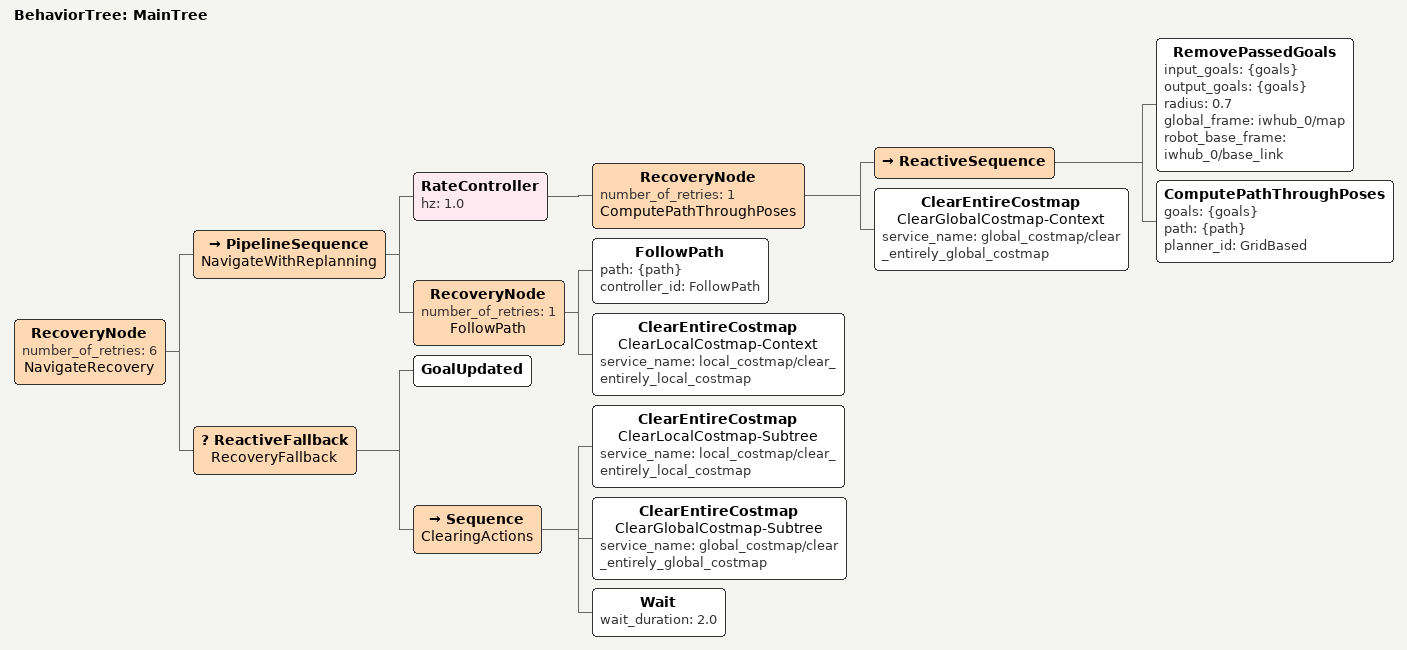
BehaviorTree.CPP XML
<root main_tree_to_execute="MainTree">
  <BehaviorTree ID="MainTree">
    <RecoveryNode number_of_retries="6" name="NavigateRecovery">
      <PipelineSequence name="NavigateWithReplanning">
        <RateController hz="1.0">
          <RecoveryNode number_of_retries="1" name="ComputePathThroughPoses">
            <ReactiveSequence>
              <RemovePassedGoals input_goals="{goals}" output_goals="{goals}" radius="0.7"
                                 global_frame="iwhub_0/map" robot_base_frame="iwhub_0/base_link"/>
              <ComputePathThroughPoses goals="{goals}" path="{path}" planner_id="GridBased"/>
            </ReactiveSequence>
            <ClearEntireCostmap name="ClearGlobalCostmap-Context" service_name="global_costmap/clear_entirely_global_costmap"/>
          </RecoveryNode>
        </RateController>
        <RecoveryNode number_of_retries="1" name="FollowPath">
          <FollowPath path="{path}" controller_id="FollowPath"/>
          <ClearEntireCostmap name="ClearLocalCostmap-Context" service_name="local_costmap/clear_entirely_local_costmap"/>
        </RecoveryNode>
      </PipelineSequence>
      <!-- 전진 전용 복구: Spin/BackUp 없음. costmap clear + 짧은 대기 후 재계획만. -->
      <ReactiveFallback name="RecoveryFallback">
        <GoalUpdated/>
        <Sequence name="ClearingActions">
          <ClearEntireCostmap name="ClearLocalCostmap-Subtree" service_name="local_costmap/clear_entirely_local_costmap"/>
          <ClearEntireCostmap name="ClearGlobalCostmap-Subtree" service_name="global_costmap/clear_entirely_global_costmap"/>
          <Wait wait_duration="2.0"/>
        </Sequence>
      </ReactiveFallback>
    </RecoveryNode>
  </BehaviorTree>
</root>
